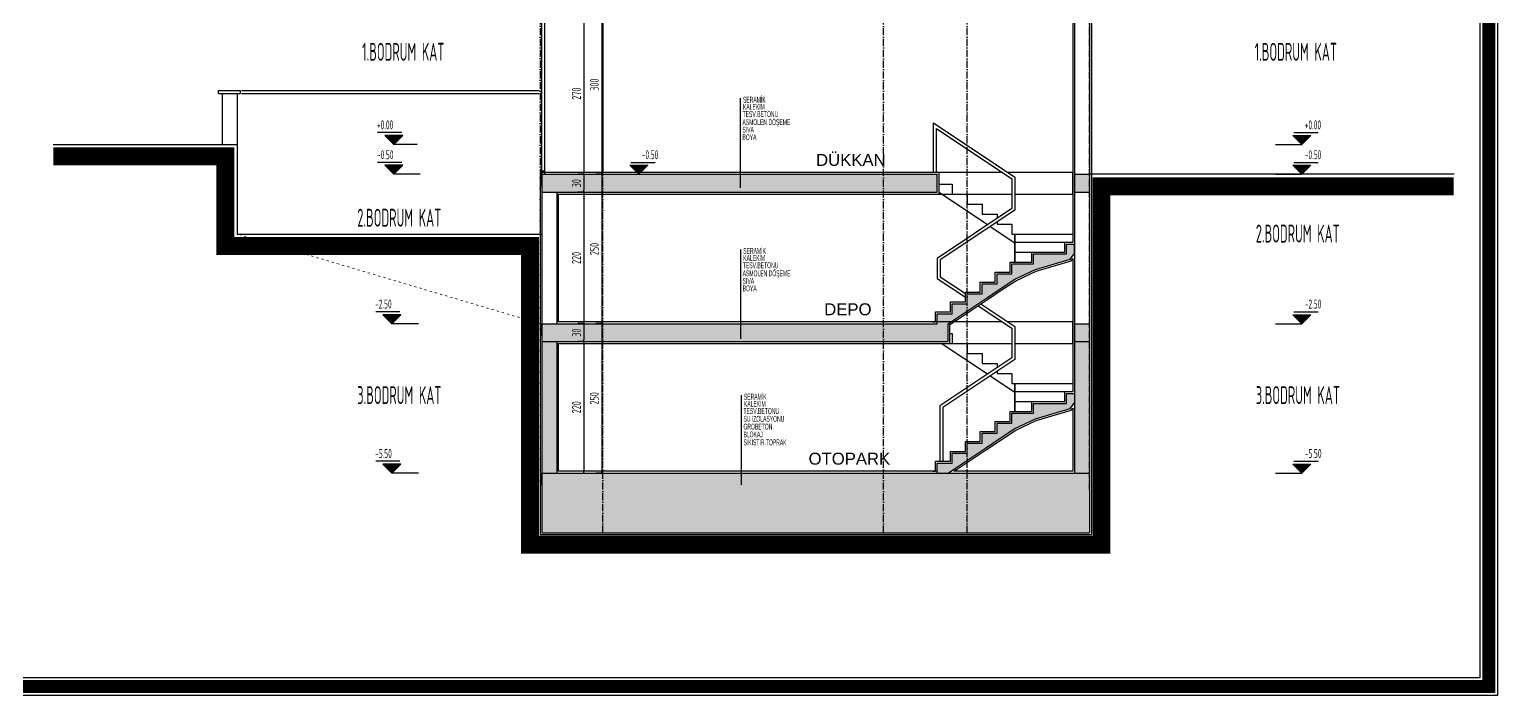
# Model space of a CAD drawing. Extents: x 41749 to 92598, y -24291 to 29432.
# Drawn here: x 74594 to 77052, y -24291 to -23176 of the extents above; entities that cross this region are included whole.
import ezdxf

# ---------------------------------------------------------------- set-up
doc = ezdxf.new("R2010")
doc.units = 0
doc.header["$MEASUREMENT"] = 0
doc.header["$PDMODE"] = 3
doc.linetypes.add('ACAD_ISO03W100', pattern=[30, 12, -18])
doc.linetypes.add('ACAD_ISO10W100', pattern=[18, 12, -3, 0, -3])
doc.layers.get('0').update_dxf_attribs({"linetype": 'CONTINUOUS'})
doc.layers.get('Defpoints').update_dxf_attribs({"linetype": 'CONTINUOUS'})
for name, color, linetype in [('ADAKENARI', 7, 'CONTINUOUS'), ('AKS', 10, 'CONTINUOUS'), ('DUVAR', 6, 'CONTINUOUS'), ('İÇ ÖLÇÜ', 95, 'CONTINUOUS'), ('KOLON', 5, 'CONTINUOUS'), ('MAHAL', 21, 'CONTINUOUS'), ('MERBAS', 231, 'CONTINUOUS'), ('SIVA', 7, 'CONTINUOUS'), ('SıVA', 7, 'CONTINUOUS'), ('tar', 12, 'CONTINUOUS')]:
    doc.layers.add(name, color=color, linetype=linetype)
doc.layers.add('KAPI-ACILIM1', color=13, linetype='ACAD_ISO03W100', lineweight=20)
doc.layers.add('Yazı 1_20', color=7, linetype='CONTINUOUS', lineweight=25)
doc.styles.add('ARIALNARROW', font='ARIALN.TTF')
doc.styles.add('mahal', font='arial.ttf', dxfattribs={"height": 70})
doc.styles.add('OLCU', font='isocpeur.ttf', dxfattribs={"width": 0.59})
doc.dimstyles.new('OLCU3', dxfattribs={"dimscale": 0.5, "dimtxt": 30, "dimasz": 7, "dimexe": 20, "dimexo": 0, "dimgap": 10, "dimtad": 1, "dimdec": 4, "dimrnd": 0.5, "dimdsep": 46, "dimtxsty": 'OLCU', "dimblk1": 'DOT', "dimblk2": 'DOT', "dimsah": 1, "dimcen": 0.09, "dimclrt": 4, "dimadec": 0, "dimazin": 0, "dimtfac": 1, "dimtdec": 4, "dimtix": 1, "dimtmove": 2, "dimatfit": 3, "dimfxl": 0, "dimtolj": 1, "dimtzin": 0, "dimarcsym": 0})

# ---------------------------------------------------------------- blocks, each defined once
blk = doc.blocks.new('DOT')
at = {"color": 0, "linetype": 'ByBlock'}
blk.add_line((-0.5, 0), (-1, 0), dxfattribs=at)
at = {"color": 0, "linetype": 'ByBlock', "const_width": 0.5}
blk.add_lwpolyline([(-0.25, 0, 1), (0.25, 0, 1)], format="xyb", close=True, dxfattribs=at)
blk = doc.blocks.new('*D161')
at = {"layer": 'Defpoints', "color": 0, "transparency": 16777216}
for p in [(75520.5, -23148.2), (75522.3, -23418.2), (75530.5, -23418.2)]:
    blk.add_point(p, dxfattribs=at)
at = {"layer": 'İÇ ÖLÇÜ', "color": 0, "lineweight": -2, "transparency": 16777216}
for p, q in [((75522.2, -23148.2), (75532.3, -23148.2)), ((75522.3, -23151.7), (75522.3, -23414.7)), ((75522.5, -23418.2), (75512.3, -23418.2))]:
    blk.add_line(p, q, dxfattribs=at)
at = {"layer": 'İÇ ÖLÇÜ', "color": 0, "lineweight": -2, "transparency": 16777216, "xscale": 3.5, "yscale": 3.5, "zscale": 3.5}
for p, rotation in [((75522.3, -23148.2), 90), ((75522.3, -23418.2), 270)]:
    blk.add_blockref('DOT', p, dxfattribs=dict(at, rotation=rotation))
at = {"layer": 'İÇ ÖLÇÜ', "color": 4, "transparency": 16777216, "insert": (75509.8, -23283.2), "char_height": 15, "attachment_point": 5, "rotation": 90, "style": 'OLCU'}
blk.add_mtext('\\A1;270', dxfattribs=at)
blk = doc.blocks.new('*D162')
at = {"layer": 'Defpoints', "color": 0, "transparency": 16777216}
for p in [(75530.5, -23418.2), (75522.3, -23448.2), (75530.5, -23448.2)]:
    blk.add_point(p, dxfattribs=at)
at = {"layer": 'İÇ ÖLÇÜ', "color": 0, "lineweight": -2, "transparency": 16777216}
for p, q in [((75522.5, -23418.2), (75512.3, -23418.2)), ((75522.3, -23421.7), (75522.3, -23444.7)), ((75522.5, -23448.2), (75512.3, -23448.2))]:
    blk.add_line(p, q, dxfattribs=at)
at = {"layer": 'İÇ ÖLÇÜ', "color": 0, "lineweight": -2, "transparency": 16777216, "xscale": 3.5, "yscale": 3.5, "zscale": 3.5}
for p, rotation in [((75522.3, -23418.2), 90), ((75522.3, -23448.2), 270)]:
    blk.add_blockref('DOT', p, dxfattribs=dict(at, rotation=rotation))
at = {"layer": 'İÇ ÖLÇÜ', "color": 4, "transparency": 16777216, "insert": (75509.8, -23433.2), "char_height": 15, "attachment_point": 5, "rotation": 90, "style": 'OLCU'}
blk.add_mtext('\\A1;30', dxfattribs=at)
blk = doc.blocks.new('*D163')
at = {"layer": 'Defpoints', "color": 0, "transparency": 16777216}
for p in [(75530.5, -23448.2), (75522.3, -23668.2), (75530.5, -23668.2)]:
    blk.add_point(p, dxfattribs=at)
at = {"layer": 'İÇ ÖLÇÜ', "color": 0, "lineweight": -2, "transparency": 16777216}
for p, q in [((75522.5, -23448.2), (75512.3, -23448.2)), ((75522.3, -23451.7), (75522.3, -23664.7)), ((75522.5, -23668.2), (75512.3, -23668.2))]:
    blk.add_line(p, q, dxfattribs=at)
at = {"layer": 'İÇ ÖLÇÜ', "color": 0, "lineweight": -2, "transparency": 16777216, "xscale": 3.5, "yscale": 3.5, "zscale": 3.5}
for p, rotation in [((75522.3, -23448.2), 90), ((75522.3, -23668.2), 270)]:
    blk.add_blockref('DOT', p, dxfattribs=dict(at, rotation=rotation))
at = {"layer": 'İÇ ÖLÇÜ', "color": 4, "transparency": 16777216, "insert": (75509.8, -23558.2), "char_height": 15, "attachment_point": 5, "rotation": 90, "style": 'OLCU'}
blk.add_mtext('\\A1;220', dxfattribs=at)
blk = doc.blocks.new('*D164')
at = {"layer": 'Defpoints', "color": 0, "transparency": 16777216}
for p in [(75530.5, -23668.2), (75522.3, -23698.2), (75530.5, -23698.2)]:
    blk.add_point(p, dxfattribs=at)
at = {"layer": 'İÇ ÖLÇÜ', "color": 0, "lineweight": -2, "transparency": 16777216}
for p, q in [((75522.5, -23668.2), (75512.3, -23668.2)), ((75522.3, -23671.7), (75522.3, -23694.7)), ((75522.5, -23698.2), (75512.3, -23698.2))]:
    blk.add_line(p, q, dxfattribs=at)
at = {"layer": 'İÇ ÖLÇÜ', "color": 0, "lineweight": -2, "transparency": 16777216, "xscale": 3.5, "yscale": 3.5, "zscale": 3.5}
for p, rotation in [((75522.3, -23668.2), 90), ((75522.3, -23698.2), 270)]:
    blk.add_blockref('DOT', p, dxfattribs=dict(at, rotation=rotation))
at = {"layer": 'İÇ ÖLÇÜ', "color": 4, "transparency": 16777216, "insert": (75509.8, -23683.2), "char_height": 15, "attachment_point": 5, "rotation": 90, "style": 'OLCU'}
blk.add_mtext('\\A1;30', dxfattribs=at)
blk = doc.blocks.new('*D165')
at = {"layer": 'Defpoints', "color": 0, "transparency": 16777216}
for p in [(75530.5, -23698.2), (75521.6, -23918.2), (75522.3, -23918.2)]:
    blk.add_point(p, dxfattribs=at)
at = {"layer": 'İÇ ÖLÇÜ', "color": 0, "lineweight": -2, "transparency": 16777216}
for p, q in [((75522.5, -23698.2), (75512.3, -23698.2)), ((75522.3, -23701.7), (75522.3, -23914.7)), ((75522.2, -23918.2), (75532.3, -23918.2))]:
    blk.add_line(p, q, dxfattribs=at)
at = {"layer": 'İÇ ÖLÇÜ', "color": 0, "lineweight": -2, "transparency": 16777216, "xscale": 3.5, "yscale": 3.5, "zscale": 3.5}
for p, rotation in [((75522.3, -23698.2), 90), ((75522.3, -23918.2), 270)]:
    blk.add_blockref('DOT', p, dxfattribs=dict(at, rotation=rotation))
at = {"layer": 'İÇ ÖLÇÜ', "color": 4, "transparency": 16777216, "insert": (75509.8, -23808.2), "char_height": 15, "attachment_point": 5, "rotation": 90, "style": 'OLCU'}
blk.add_mtext('\\A1;220', dxfattribs=at)
blk = doc.blocks.new('*D166')
at = {"layer": 'Defpoints', "color": 0, "transparency": 16777216}
for p in [(75488.9, -23118.2), (75552.3, -23418.2), (75564.9, -23418.2)]:
    blk.add_point(p, dxfattribs=at)
at = {"layer": 'İÇ ÖLÇÜ', "color": 0, "lineweight": -2, "transparency": 16777216}
for p, q in [((75552.2, -23118.2), (75562.3, -23118.2)), ((75552.3, -23121.7), (75552.3, -23414.7)), ((75552.5, -23418.2), (75542.3, -23418.2))]:
    blk.add_line(p, q, dxfattribs=at)
at = {"layer": 'İÇ ÖLÇÜ', "color": 0, "lineweight": -2, "transparency": 16777216, "xscale": 3.5, "yscale": 3.5, "zscale": 3.5}
for p, rotation in [((75552.3, -23118.2), 90), ((75552.3, -23418.2), 270)]:
    blk.add_blockref('DOT', p, dxfattribs=dict(at, rotation=rotation))
at = {"layer": 'İÇ ÖLÇÜ', "color": 4, "transparency": 16777216, "insert": (75539.8, -23268.2), "char_height": 15, "attachment_point": 5, "rotation": 90, "style": 'OLCU'}
blk.add_mtext('\\A1;300', dxfattribs=at)
blk = doc.blocks.new('*D167')
at = {"layer": 'Defpoints', "color": 0, "transparency": 16777216}
for p in [(75564.9, -23418.2), (75552.3, -23668.2), (75574.3, -23668.2)]:
    blk.add_point(p, dxfattribs=at)
at = {"layer": 'İÇ ÖLÇÜ', "color": 0, "lineweight": -2, "transparency": 16777216}
for p, q in [((75552.5, -23418.2), (75542.3, -23418.2)), ((75552.3, -23421.7), (75552.3, -23664.7)), ((75552.5, -23668.2), (75542.3, -23668.2))]:
    blk.add_line(p, q, dxfattribs=at)
at = {"layer": 'İÇ ÖLÇÜ', "color": 0, "lineweight": -2, "transparency": 16777216, "xscale": 3.5, "yscale": 3.5, "zscale": 3.5}
for p, rotation in [((75552.3, -23418.2), 90), ((75552.3, -23668.2), 270)]:
    blk.add_blockref('DOT', p, dxfattribs=dict(at, rotation=rotation))
at = {"layer": 'İÇ ÖLÇÜ', "color": 4, "transparency": 16777216, "insert": (75539.8, -23543.2), "char_height": 15, "attachment_point": 5, "rotation": 90, "style": 'OLCU'}
blk.add_mtext('\\A1;250', dxfattribs=at)
blk = doc.blocks.new('*D168')
at = {"layer": 'Defpoints', "color": 0, "transparency": 16777216}
for p in [(75574.3, -23668.2), (75552.3, -23918.2), (75585.9, -23918.2)]:
    blk.add_point(p, dxfattribs=at)
at = {"layer": 'İÇ ÖLÇÜ', "color": 0, "lineweight": -2, "transparency": 16777216}
for p, q in [((75552.5, -23668.2), (75542.3, -23668.2)), ((75552.3, -23671.7), (75552.3, -23914.7)), ((75552.5, -23918.2), (75542.3, -23918.2))]:
    blk.add_line(p, q, dxfattribs=at)
at = {"layer": 'İÇ ÖLÇÜ', "color": 0, "lineweight": -2, "transparency": 16777216, "xscale": 3.5, "yscale": 3.5, "zscale": 3.5}
for p, rotation in [((75552.3, -23668.2), 90), ((75552.3, -23918.2), 270)]:
    blk.add_blockref('DOT', p, dxfattribs=dict(at, rotation=rotation))
at = {"layer": 'İÇ ÖLÇÜ', "color": 4, "transparency": 16777216, "insert": (75539.8, -23793.2), "char_height": 15, "attachment_point": 5, "rotation": 90, "style": 'OLCU'}
blk.add_mtext('\\A1;250', dxfattribs=at)

msp = doc.modelspace()

# ---------------------------------------------------------------- hatches: boundary and pattern name
at = {"layer": 'SIVA', "linetype": 'ByBlock', "ltscale": 1.5}
for points in [[(75219.04672, -23353.23116), (75204.04672, -23368.23116), (75189.04672, -23353.23116)], [(76709.22057, -23353.23259), (76724.22057, -23368.23259), (76739.22057, -23353.23259)], [(75219.04672, -23403.23116), (75204.04672, -23418.23116), (75189.04672, -23403.23116)], [(75599.22331, -23403.23116), (75614.22331, -23418.23116), (75629.22331, -23403.23116)], [(76709.22057, -23403.23259), (76724.22057, -23418.23259), (76739.22057, -23403.23259)], [(75215.94789, -23653.22794), (75200.94789, -23668.22794), (75185.94789, -23653.22794)], [(76709.22057, -23653.22794), (76724.22057, -23668.22794), (76739.22057, -23653.22794)], [(75215.94789, -23903.22794), (75200.94789, -23918.22794), (75185.94789, -23903.22794)], [(76709.22057, -23903.22794), (76724.22057, -23918.22794), (76739.22057, -23903.22794)]]:
    msp.add_hatch(color=256, dxfattribs=at).paths.add_polyline_path(points)
at = {"layer": 'tar'}
h = msp.add_hatch(dxfattribs=at)
h.set_pattern_fill('ANSI33', color=256, scale=40, style=0)
h.paths.add_polyline_path([(76343.92021, -23784.8946), (76340.92021, -23784.8946), (76340.92021, -23804.57435), (76343.92021, -23800.84604)])
h.paths.add_polyline_path([(76368.92021, -23668.22794), (76343.92021, -23668.22794), (76343.92021, -23698.22794), (76368.92021, -23698.22794)])
h.paths.add_polyline_path([(76219.46721, -23859.88177), (76243.81583, -23843.64936), (76278.6437, -23827.60284), (76336.35739, -23810.2449), (76340.92021, -23804.57435), (76340.92021, -23784.8946), (76330.50933, -23784.8946), (76330.50933, -23801.56127), (76275.09407, -23801.56127), (76275.09407, -23818.22794), (76238.92021, -23818.22794), (76238.92021, -23834.8946), (76213.92021, -23834.8946), (76213.92021, -23851.56127), (76188.92021, -23851.56127), (76188.92021, -23868.22794), (76163.92021, -23868.22794), (76163.92021, -23884.8946), (76138.92021, -23884.8946), (76138.92021, -23901.56127), (76113.92021, -23901.56127), (76113.92021, -23918.22794), (76131.94797, -23918.22794), (76144.46721, -23909.88177), (76169.46721, -23893.21511), (76194.46721, -23876.54844)])
h.paths.add_polyline_path([(76368.92021, -23418.22794), (76343.92021, -23418.22794), (76343.92021, -23448.22794), (76368.92021, -23448.22794)])
h.paths.add_polyline_path([(76368.92021, -22038.22794), (75441.92016, -22038.22794), (75431.92016, -22038.22794), (75431.92016, -22058.22794), (75451.9201, -22058.22785), (75451.9201, -22068.22794), (76368.92021, -22068.22794)])
h.paths.add_polyline_path([(76368.92021, -22308.22794), (75441.92016, -22308.22794), (75431.92016, -22308.22794), (75431.92016, -22328.22794), (75451.9201, -22328.22785), (75451.9201, -22338.22794), (76368.92021, -22338.22794)])
h.paths.add_polyline_path([(76368.92021, -22578.22794), (75441.92016, -22578.22794), (75431.92016, -22578.22794), (75431.92016, -22598.22794), (75451.9201, -22598.22785), (75451.9201, -22608.22794), (76368.92021, -22608.22794)])
h.paths.add_polyline_path([(76368.92021, -22848.22794), (75441.92016, -22848.22794), (75431.92016, -22848.22794), (75431.92016, -22868.22794), (75451.9201, -22868.22785), (75451.9201, -22878.22794), (76368.92021, -22878.22794)])
h.paths.add_polyline_path([(76368.92021, -23118.22794), (75441.92016, -23118.22794), (75431.92016, -23118.22794), (75431.92037, -23148.22801), (75451.92023, -23148.22792), (75451.92023, -23148.22794), (76368.92021, -23148.22794)])
h.paths.add_polyline_path([(76113.92021, -23418.22794), (75451.92022, -23418.22794), (75451.92022, -23448.22794), (76113.92021, -23448.22794)])
h.paths.add_polyline_path([(76368.92021, -23918.22794), (75451.92022, -23918.22794), (75451.92022, -24018.22794), (76368.92021, -24018.22794)])
h.paths.add_polyline_path([(75476.92029, -23698.22794), (75451.92022, -23698.22794), (75451.92022, -23918.22794), (75476.92017, -23918.22794)])
h.paths.add_polyline_path([(76368.92021, -23698.22794), (76343.92021, -23698.22794), (76343.92021, -23918.22794), (76368.92021, -23918.22794)])
h.paths.add_polyline_path([(76131.94797, -23698.22794), (76131.94797, -23668.22794), (76243.81583, -23593.64936), (76278.6437, -23577.60284), (76336.35739, -23560.2449), (76343.92021, -23550.84604), (76343.92021, -23534.8946), (76330.50933, -23534.8946), (76330.50933, -23551.56127), (76275.09407, -23551.56127), (76275.09407, -23568.22794), (76238.92021, -23568.22794), (76238.92021, -23584.8946), (76213.92021, -23584.8946), (76213.92021, -23601.56127), (76188.92021, -23601.56127), (76188.92021, -23618.22794), (76163.92021, -23618.22794), (76163.92021, -23634.8946), (76138.92021, -23634.8946), (76138.92021, -23651.56127), (76113.92021, -23651.56127), (76113.92021, -23668.22794), (75451.92022, -23668.22794), (75451.92022, -23698.22794)])

# ---------------------------------------------------------------- linework, layer by layer
at = {"layer": 'ADAKENARI'}
for p, q in [((76371.92023, -23080.05858), (76371.92021, -23415.22794)), ((76371.92023, -23330.05858), (76371.92021, -23665.22794)), ((76371.92023, -23580.05858), (76371.9202, -24021.22794))]:
    msp.add_line(p, q, dxfattribs=at)
at = {"layer": 'AKS', "linetype": 'ACAD_ISO10W100'}
for p, q in [((75448.92021, -21526.41996), (75448.92014, -23946.41996)), ((75553.92021, -24018.22794), (75553.92021, -21526.41996)), ((76023.92021, -24018.22794), (76023.92021, -21526.41996)), ((76163.92021, -24018.22794), (76163.92021, -21526.41996)), ((76368.92021, -23946.41996), (76368.92021, -21526.41996))]:
    msp.add_line(p, q, dxfattribs=at)
at = {"layer": 'DUVAR'}
for p, q in [((76343.92021, -23148.22794), (76343.92021, -23418.22794)), ((76368.92032, -23148.22794), (76368.92016, -23418.22794)), ((76368.92021, -23148.22794), (76368.92021, -23418.22794)), ((75451.92022, -23448.22794), (75451.92022, -23668.22794)), ((75476.92029, -23448.22794), (75476.92017, -23668.22794)), ((75476.92022, -23448.22794), (75476.92022, -23668.22794)), ((76343.92021, -23448.22794), (76343.92021, -23668.22794)), ((76368.92029, -23448.22794), (76368.92016, -23668.22794)), ((76368.92021, -23448.22794), (76368.92021, -23668.22794)), ((75451.92022, -23698.22794), (75451.92022, -23918.22794)), ((75476.92022, -23698.22794), (75476.92022, -23918.22794))]:
    msp.add_line(p, q, dxfattribs=at)
at = {"layer": 'DUVAR', "const_width": 30}
for points in [[(75431.92022, -23538.22863), (74921.92022, -23538.22862), (74921.92023, -23388.22862), (74633.96533, -23388.22862)], [(74921.92022, -23538.22863), (75431.92022, -23538.22863), (75431.92022, -24038.22794), (76388.92021, -24038.22794), (76388.92021, -23438.22863), (76978.73113, -23438.22863)]]:
    msp.add_lwpolyline(points, dxfattribs=at)
at = {"layer": 'İÇ ÖLÇÜ'}
for p, q in [((75451.92022, -23418.22794), (75451.92023, -23148.22792)), ((75456.92022, -23418.22794), (75456.92023, -23148.22792)), ((75553.92021, -23151.22794), (75553.92021, -23415.22794))]:
    msp.add_line(p, q, dxfattribs=at)
msp.add_lwpolyline([(75456.92022, -23418.22794), (75456.92022, -23413.22794), (75451.92022, -23413.22794), (75451.92022, -23418.22794), (75456.92022, -23418.22794)], close=True, dxfattribs=at)
at = {"layer": 'KAPI-ACILIM1', "linetype": 'ACAD_ISO03W100', "ltscale": 0.3}
msp.add_line((75448.92022, -23668.22794), (74941.92022, -23518.22862), dxfattribs=at)
at = {"layer": 'KOLON'}
for p, q in [((75451.92022, -23418.22794), (75451.92022, -23448.22794)), ((76343.92021, -23418.22794), (76343.92021, -23448.22794)), ((76368.92021, -23418.22794), (76368.92021, -23448.22794)), ((76343.92021, -23550.84604), (76343.92021, -23534.8946)), ((76343.92021, -23668.22794), (76343.92021, -23698.22794)), ((76343.92021, -23668.22794), (76343.92021, -23698.22794)), ((76368.92021, -23668.22794), (76368.92021, -23698.22794)), ((75476.92029, -23698.22794), (75476.92017, -23918.22794)), ((76343.92021, -23698.22794), (76343.92021, -23918.22794)), ((76343.92021, -23698.22794), (76343.92021, -23918.22794)), ((76368.92029, -23698.22794), (76368.92016, -23918.22794)), ((76368.92021, -23698.22794), (76368.92021, -23918.22794)), ((76368.92021, -23698.22794), (76368.92021, -23918.22794))]:
    msp.add_line(p, q, dxfattribs=at)
for points in [[(74633.96533, -23368.22862), (74941.92023, -23368.22862), (74941.92022, -23518.22862), (75451.92022, -23518.22862), (75451.92022, -24018.22794)], [(75451.92022, -23418.22794), (75451.92022, -23438.22794), (75451.92013, -23438.22785)], [(75451.92022, -23418.22794), (75451.92022, -23438.22794), (75451.92013, -23438.22785)], [(75451.92013, -23438.22785), (75451.92022, -23438.22794), (75451.92022, -23418.22794), (76113.92021, -23418.22794)], [(75451.92022, -23418.22794), (76113.92021, -23418.22794)], [(75451.92022, -23418.22794), (75451.92022, -23438.22794), (75451.92022, -23438.22789)], [(75451.92022, -23418.22794), (76113.92021, -23418.22794)], [(75451.92022, -23418.22794), (76113.92021, -23418.22794)], [(75451.92022, -23418.22794), (75451.92022, -23438.22794), (75451.92022, -23438.22789)], [(75451.92022, -23418.22794), (76113.92021, -23418.22794)], [(75451.92022, -23418.22794), (75451.92022, -23438.22794), (75451.92022, -23438.22789)], [(75451.92022, -23438.22789), (75451.92022, -23448.22794), (76113.92021, -23448.22794), (76113.92021, -23418.22794)], [(75451.92022, -23418.22794), (76113.92021, -23418.22794)], [(76343.92021, -23418.22794), (76368.92021, -23418.22794)], [(76343.92021, -23418.22794), (76368.92021, -23418.22794)], [(76343.92021, -23418.22794), (76368.92021, -23418.22794)], [(76343.92021, -23418.22794), (76368.92021, -23418.22794)], [(76343.92021, -23418.22794), (76368.92021, -23418.22794)], [(76343.92021, -23418.22794), (76368.92021, -23418.22794)], [(76979.22946, -23418.22862), (76368.92016, -23418.22863), (76368.92016, -23418.22862), (76368.92016, -23418.22862)], [(75451.92022, -23438.22789), (75451.92022, -23448.22794), (76113.92021, -23448.22794)], [(76343.92021, -23448.22794), (76368.92021, -23448.22794)], [(76343.92021, -23448.22794), (76368.92021, -23448.22794)], [(76106.2751, -23668.22794), (76113.92021, -23668.22794), (76113.92021, -23651.56127), (76138.92021, -23651.56127), (76138.92021, -23634.8946), (76163.92021, -23634.8946), (76163.92021, -23618.22794), (76188.92021, -23618.22794), (76188.92021, -23601.56127), (76213.92021, -23601.56127), (76213.92021, -23584.8946), (76238.92021, -23584.8946), (76238.92021, -23568.22794), (76275.09407, -23568.22794), (76275.09407, -23551.56127), (76330.50933, -23551.56127), (76330.50933, -23534.8946), (76343.92021, -23534.8946)], [(75451.92022, -23688.22789), (75451.92022, -23698.22794), (76131.94797, -23698.22794), (76131.94797, -23668.22794), (76144.46721, -23659.88177), (76169.46721, -23643.21511), (76194.46721, -23626.54844), (76219.46721, -23609.88177), (76243.81583, -23593.64936), (76278.6437, -23577.60284), (76336.35739, -23560.2449), (76343.92021, -23550.84604)], [(75451.92022, -23668.22794), (75451.92022, -23688.22794), (75451.92013, -23688.22785)], [(75451.92022, -23668.22794), (75451.92022, -23688.22794), (75451.92013, -23688.22785)], [(75451.92013, -23688.22785), (75451.92022, -23688.22794), (75451.92022, -23668.22794), (76113.92021, -23668.22794)], [(75451.92022, -23668.22794), (76113.92021, -23668.22794)], [(75451.92022, -23668.22794), (75451.92022, -23688.22794), (75451.92022, -23688.22789)], [(75451.92022, -23668.22794), (76113.92021, -23668.22794)], [(75451.92022, -23668.22794), (76113.92021, -23668.22794)], [(75451.92022, -23668.22794), (76113.92021, -23668.22794)], [(75451.92022, -23668.22794), (75451.92022, -23688.22794), (75451.92022, -23688.22789)], [(75451.92022, -23668.22794), (76113.92021, -23668.22794)], [(75451.92022, -23668.22794), (75451.92022, -23688.22794), (75451.92022, -23688.22789)], [(76343.92021, -23668.22794), (76368.92021, -23668.22794)], [(76343.92021, -23668.22794), (76368.92021, -23668.22794)], [(76343.92021, -23668.22794), (76368.92021, -23668.22794)], [(76343.92021, -23668.22794), (76368.92021, -23668.22794)], [(76343.92021, -23668.22794), (76368.92021, -23668.22794)], [(76343.92021, -23668.22794), (76368.92021, -23668.22794)], [(75451.92022, -23688.22789), (75451.92022, -23698.22794), (76131.94797, -23698.22794)], [(76343.92021, -23698.22794), (76368.92021, -23698.22794)], [(76343.92021, -23698.22794), (76368.92021, -23698.22794)], [(76106.2751, -23918.22794), (76113.92021, -23918.22794), (76113.92021, -23901.56127), (76138.92021, -23901.56127), (76138.92021, -23884.8946), (76163.92021, -23884.8946), (76163.92021, -23868.22794), (76188.92021, -23868.22794), (76188.92021, -23851.56127), (76213.92021, -23851.56127), (76213.92021, -23834.8946), (76238.92021, -23834.8946), (76238.92021, -23818.22794), (76275.09407, -23818.22794), (76275.09407, -23801.56127), (76330.50933, -23801.56127), (76330.50933, -23784.8946), (76343.92021, -23784.8946)], [(76131.94797, -23918.22794), (76131.94797, -23918.22794), (76144.46721, -23909.88177), (76169.46721, -23893.21511), (76194.46721, -23876.54844), (76219.46721, -23859.88177), (76243.81583, -23843.64936), (76278.6437, -23827.60284), (76336.35739, -23810.2449), (76343.92021, -23800.84604)], [(75451.92013, -23938.22785), (75451.92022, -23938.22794), (75451.92022, -23918.22794), (76368.92021, -23918.22794), (76368.92021, -24018.22794)], [(75451.92022, -23918.22794), (76343.92021, -23918.22794)], [(75451.92022, -23918.22794), (76343.92021, -23918.22794)], [(75451.92022, -23918.22794), (76343.92021, -23918.22794)], [(75451.92022, -23918.22794), (76343.92021, -23918.22794)], [(75451.92022, -23918.22794), (76343.92021, -23918.22794)], [(75451.92022, -23938.22789), (75451.92022, -24018.22794), (76368.92021, -24018.22794)], [(75451.92022, -23938.22789), (75451.92022, -24018.22794), (76368.92021, -24018.22794)]]:
    msp.add_lwpolyline(points, dxfattribs=at)
at = {"layer": 'MAHAL'}
for p, q in [((76197.89939, -23502.89923), (76116.92021, -23448.91311)), ((76243.92021, -23533.57977), (76202.40633, -23505.90385)), ((76238.92021, -23518.22794), (76340.92021, -23518.22794)), ((76243.92021, -23565.22794), (76243.92021, -23518.22794)), ((76244.1959, -23531.8946), (76340.92021, -23531.8946)), ((76244.1959, -23548.56127), (76327.50933, -23548.56127)), ((76197.89939, -23752.89923), (76120.39245, -23701.22794)), ((76243.92021, -23783.57977), (76202.40633, -23755.90385)), ((76238.92021, -23768.22794), (76340.92021, -23768.22794)), ((76243.92021, -23815.22794), (76243.92021, -23768.22794)), ((76244.1959, -23781.8946), (76340.92021, -23781.8946)), ((76244.1959, -23798.56127), (76327.50933, -23798.56127))]:
    msp.add_line(p, q, dxfattribs=at)
for points in [[(76107.4124, -23415.22794), (76107.4124, -23332.22273), (76243.92021, -23423.22794), (76243.92021, -23478.22794), (76118.92021, -23561.56127), (76118.92021, -23589.8946), (76160.92021, -23617.8946)], [(76112.4124, -23415.22794), (76112.4124, -23341.56532), (76238.92021, -23425.90386), (76238.92021, -23475.55202), (76113.92021, -23558.88535), (76113.92021, -23592.57052), (76160.92021, -23623.90385)], [(76116.92021, -23434.8946), (76116.92021, -23434.8946), (76116.92021, -23434.8946), (76138.92021, -23434.8946), (76138.92021, -23451.56127), (76163.92021, -23451.56127), (76163.92021, -23468.22794), (76188.92021, -23468.22794), (76188.92021, -23484.8946), (76213.92021, -23484.8946), (76213.92021, -23492.21868)], [(76213.92021, -23498.22794), (76213.92021, -23501.56127), (76238.92021, -23501.56127), (76238.92021, -23518.22794), (76243.92021, -23518.22794), (76243.92021, -23565.22794)], [(76182.38131, -23638.21126), (76238.92021, -23675.90386), (76238.92021, -23725.55202), (76118.42021, -23805.88535), (76118.42021, -23898.56127)], [(76186.88825, -23635.20663), (76243.92021, -23673.22794), (76243.92021, -23728.22794), (76123.42021, -23808.56127), (76123.42021, -23898.56127)], [(76134.94797, -23684.8946), (76138.92021, -23684.8946), (76138.92021, -23701.56127), (76163.92021, -23701.56127), (76163.92021, -23718.22794), (76188.92021, -23718.22794), (76188.92021, -23734.8946), (76213.92021, -23734.8946), (76213.92021, -23742.21868)], [(76213.92021, -23748.22794), (76213.92021, -23751.56127), (76238.92021, -23751.56127), (76238.92021, -23768.22794), (76243.92021, -23768.22794), (76243.92021, -23815.22794)]]:
    msp.add_lwpolyline(points, dxfattribs=at)
at = {"layer": 'MERBAS'}
for points in [[(70882.32763, -24290.68394), (70882.32763, -21390.68394), (77052.0777, -21390.68394), (77052.0777, -24290.68394)], [(70887.32763, -24285.68394), (70887.32763, -21395.68394), (77047.0777, -21395.68394), (77047.0777, -24285.68394)], [(70907.32763, -24265.68394), (70907.32763, -21415.68394), (77027.0777, -21415.68394), (77027.0777, -24265.68394)], [(70912.32763, -24260.68394), (70912.32763, -21420.68394), (77022.0777, -21420.68394), (77022.0777, -24260.68394)]]:
    msp.add_lwpolyline(points, close=True, dxfattribs=at)
at = {"layer": 'MERBAS', "const_width": 20}
msp.add_lwpolyline([(70897.32763, -24275.68394), (70897.32763, -21405.68394), (77037.0777, -21405.68394), (77037.0777, -24275.68394)], close=True, dxfattribs=at)
at = {"layer": 'SIVA'}
for p, q in [((75217.25224, -23348.22824), (75176.86964, -23348.22824)), ((76711.01505, -23348.22967), (76751.39765, -23348.22967)), ((75219.04672, -23353.23116), (75189.04672, -23353.23116)), ((75204.04672, -23368.23116), (75189.04672, -23353.23116)), ((75204.04672, -23368.23116), (75219.04672, -23353.23116)), ((75243.03685, -23368.22863), (75204.04925, -23368.22863)), ((76679.9374, -23368.23259), (76724.22057, -23368.23259)), ((76679.9374, -23368.23259), (76724.22057, -23368.23259)), ((76724.22057, -23368.23259), (76709.22057, -23353.23259)), ((76709.22057, -23353.23259), (76739.22057, -23353.23259)), ((76724.22057, -23368.23259), (76739.22057, -23353.23259)), ((75217.25224, -23398.22824), (75176.86964, -23398.22824)), ((75601.01779, -23398.22824), (75641.40039, -23398.22824)), ((76711.01505, -23398.22967), (76751.39765, -23398.22967)), ((75219.04672, -23403.23116), (75189.04672, -23403.23116)), ((75204.04672, -23418.23116), (75189.04672, -23403.23116)), ((75204.04672, -23418.23116), (75219.04672, -23403.23116)), ((75248.32989, -23418.23116), (75204.04672, -23418.23116)), ((75875.92021, -23415.22794), (75476.92015, -23415.22794)), ((75614.22331, -23418.23116), (75599.22331, -23403.23116)), ((75599.22331, -23403.23116), (75629.22331, -23403.23116)), ((75614.22331, -23418.23116), (75629.22331, -23403.23116)), ((76679.9374, -23418.23259), (76724.22057, -23418.23259)), ((76724.22057, -23418.23259), (76709.22057, -23403.23259)), ((76709.22057, -23403.23259), (76739.22057, -23403.23259)), ((76724.22057, -23418.23259), (76739.22057, -23403.23259)), ((75476.9202, -23451.22794), (76066.88958, -23451.22794)), ((75703.92022, -23451.22794), (76238.92021, -23451.22794)), ((75791.23303, -23451.22794), (76113.92021, -23451.22794)), ((75214.15341, -23648.22501), (75173.77081, -23648.22501)), ((75215.94789, -23653.22794), (75185.94789, -23653.22794)), ((75200.94789, -23668.22794), (75185.94789, -23653.22794)), ((75200.94789, -23668.22794), (75215.94789, -23653.22794)), ((75245.23106, -23668.22794), (75200.94789, -23668.22794)), ((75245.23106, -23668.22794), (75200.94789, -23668.22794)), ((75875.92021, -23665.22794), (75479.92021, -23665.22794)), ((75875.92021, -23665.22794), (75479.92021, -23665.22794)), ((76110.92021, -23665.22794), (75806.23298, -23665.22794)), ((76679.9374, -23668.22794), (76724.22057, -23668.22794)), ((76679.9374, -23668.22794), (76724.22057, -23668.22794)), ((76724.22057, -23668.22794), (76709.22057, -23653.22794)), ((76709.22057, -23653.22794), (76739.22057, -23653.22794)), ((76711.01505, -23648.22501), (76751.39765, -23648.22501)), ((76724.22057, -23668.22794), (76739.22057, -23653.22794)), ((75476.9202, -23701.22794), (75476.92029, -23701.22794)), ((75479.92021, -23915.22794), (75479.92022, -23701.22794)), ((75479.92022, -23701.22794), (76066.88958, -23701.22794)), ((75479.92022, -23701.22794), (76116.92021, -23701.22794)), ((75703.92022, -23701.22794), (76238.92021, -23701.22794)), ((75791.23303, -23701.22794), (76131.94797, -23701.22794)), ((75214.15341, -23898.22501), (75173.77081, -23898.22501)), ((75215.94789, -23903.22794), (75185.94789, -23903.22794)), ((75200.94789, -23918.22794), (75185.94789, -23903.22794)), ((75200.94789, -23918.22794), (75215.94789, -23903.22794)), ((75875.92021, -23915.22794), (75479.92021, -23915.22794)), ((76113.92021, -23915.22794), (75479.92021, -23915.22794)), ((76340.92021, -23915.22794), (76141.85629, -23915.22794)), ((76724.22057, -23918.22794), (76709.22057, -23903.22794)), ((76709.22057, -23903.22794), (76739.22057, -23903.22794)), ((76711.01505, -23898.22501), (76751.39765, -23898.22501)), ((76724.22057, -23918.22794), (76739.22057, -23903.22794)), ((75245.23106, -23918.22794), (75200.94789, -23918.22794)), ((75245.23106, -23918.22794), (75200.94789, -23918.22794)), ((76679.9374, -23918.22794), (76724.22057, -23918.22794)), ((76679.9374, -23918.22794), (76724.22057, -23918.22794)), ((75476.9202, -24021.22794), (76066.88958, -24021.22794)), ((75791.23303, -24021.22794), (76371.9202, -24021.22794))]:
    msp.add_line(p, q, dxfattribs=at)
for points in [[(75479.92021, -23665.22794), (75479.92022, -23451.22794), (76116.92021, -23451.22794), (76116.92021, -23415.22794), (75806.23298, -23415.22794)], [(76222.90633, -23415.22794), (76030.23298, -23415.22794)], [(76243.92021, -23451.22794), (76340.92021, -23451.22794), (76340.92021, -23415.22794), (76231.92021, -23415.22794)], [(76110.92021, -23665.22794), (75806.23298, -23665.22794)], [(76222.90633, -23665.22794), (76030.23298, -23665.22794)], [(76243.92021, -23701.22794), (76340.92021, -23701.22794), (76340.92021, -23665.22794), (76231.92021, -23665.22794)]]:
    msp.add_lwpolyline(points, dxfattribs=at)
at = {"layer": 'SıVA'}
for p, q in [((76340.92021, -23151.22794), (76340.92021, -23415.22794)), ((74910.82376, -23278.22794), (74946.92023, -23278.22794)), ((74910.82376, -23283.22794), (74910.82376, -23278.22794)), ((74946.92023, -23278.22794), (74946.92023, -23283.22794)), ((74949.24362, -23278.22794), (75447.13596, -23278.22794)), ((74910.82376, -23283.22794), (74946.92023, -23283.22794)), ((74916.92023, -23283.22794), (74916.92026, -23368.22862)), ((74941.92023, -23283.22794), (74941.92023, -23368.22908)), ((74949.24362, -23283.22794), (75447.13596, -23283.22794)), ((76340.92021, -23390.33614), (76340.92021, -23531.8946)), ((75448.92022, -23418.22794), (75448.92022, -23441.22794)), ((75448.92022, -23441.22794), (75448.92022, -23441.2279)), ((75448.92022, -23441.2279), (75448.92022, -23679.72794)), ((75479.92022, -23451.22794), (76066.88958, -23451.22794)), ((76279.70859, -23580.41531), (76338.11181, -23562.84999)), ((76338.11181, -23562.84999), (76340.92021, -23559.35978)), ((76221.13131, -23612.37792), (76245.28451, -23596.27579)), ((76245.28451, -23596.27579), (76279.70859, -23580.41531)), ((76196.13131, -23629.04459), (76221.13131, -23612.37792)), ((76146.13131, -23662.37792), (76171.13131, -23645.71126)), ((76171.13131, -23645.71126), (76196.13131, -23629.04459)), ((76340.92021, -23640.33614), (76340.92021, -23781.8946)), ((76134.94797, -23669.83349), (76146.13131, -23662.37792)), ((76134.94797, -23701.22794), (76134.94797, -23669.83349)), ((76340.92021, -23659.96155), (76340.92021, -23781.8946)), ((75448.92022, -23688.22789), (75448.92022, -23701.22794)), ((75448.92022, -23691.2279), (75448.92022, -23929.72794)), ((75479.92022, -23701.22794), (76134.94797, -23701.22794)), ((76340.92021, -23809.35978), (76340.92021, -23915.22794))]:
    msp.add_line(p, q, dxfattribs=at)
for points in [[(75875.92021, -23415.22794), (75448.92022, -23415.22794), (75448.92022, -23441.22794), (75448.92013, -23441.22785)], [(75448.92022, -23418.22794), (75448.92022, -23441.22794), (75448.92013, -23441.22785)], [(75448.92022, -23418.22794), (75448.92022, -23441.22794), (75448.92013, -23441.22785)], [(75448.92022, -23418.22794), (75448.92022, -23441.22794), (75448.92022, -23441.2279), (75448.92021, -23451.22794)], [(75448.92022, -23418.22794), (75448.92022, -23441.22794), (75448.92022, -23441.2279), (75448.92021, -23451.22794)], [(76106.2751, -23665.22794), (76110.92021, -23665.22794), (76110.92021, -23648.56127), (76135.92021, -23648.56127), (76135.92021, -23631.8946), (76160.92021, -23631.8946), (76160.92021, -23615.22794), (76185.92021, -23615.22794), (76185.92021, -23598.56127), (76210.92021, -23598.56127), (76210.92021, -23581.8946), (76235.92021, -23581.8946), (76235.92021, -23565.22794), (76272.09407, -23565.22794), (76272.09407, -23548.56127), (76327.50933, -23548.56127), (76327.50933, -23531.8946), (76340.92021, -23531.8946)], [(76141.85629, -23665.22794), (76146.13131, -23662.37792), (76171.13131, -23645.71126), (76196.13131, -23629.04459), (76221.13131, -23612.37792), (76245.28451, -23596.27579), (76279.70859, -23580.41531), (76338.11181, -23562.84999), (76340.92021, -23559.35978), (76340.92021, -23665.22794)], [(75448.92022, -23668.22794), (75448.92022, -23691.22794), (75448.92013, -23691.22785)], [(75448.92022, -23668.22794), (75448.92022, -23691.22794), (75448.92013, -23691.22785)], [(75448.92022, -23668.22794), (75448.92022, -23691.22794), (75448.92022, -23691.2279), (75448.92021, -23701.22794)], [(75448.92022, -23668.22794), (75448.92022, -23691.22794), (75448.92022, -23691.2279), (75448.92021, -23701.22794)], [(75448.92022, -23668.22794), (75448.92022, -23691.22794), (75448.92022, -23691.2279), (75448.92021, -23701.22794), (75448.92022, -23701.22794)], [(75476.9202, -23701.22794), (75476.92029, -23701.22794)], [(75479.92022, -23701.22794), (76066.88958, -23701.22794)], [(76106.2751, -23915.22794), (76110.92021, -23915.22794), (76110.92021, -23898.56127), (76135.92021, -23898.56127), (76135.92021, -23881.8946), (76160.92021, -23881.8946), (76160.92021, -23865.22794), (76185.92021, -23865.22794), (76185.92021, -23848.56127), (76210.92021, -23848.56127), (76210.92021, -23831.8946), (76235.92021, -23831.8946), (76235.92021, -23815.22794), (76272.09407, -23815.22794), (76272.09407, -23798.56127), (76327.50933, -23798.56127), (76327.50933, -23781.8946), (76340.92021, -23781.8946)], [(76141.85629, -23915.22794), (76146.13131, -23912.37792), (76171.13131, -23895.71126), (76196.13131, -23879.04459), (76221.13131, -23862.37792), (76245.28451, -23846.27579), (76279.70859, -23830.41531), (76338.11181, -23812.84999), (76340.92021, -23809.35978), (76340.92021, -23915.22794)], [(75448.92022, -23918.22794), (75448.92022, -24011.22794), (75448.92022, -24011.2279), (75448.92021, -24021.22794), (76066.88958, -24021.22794)]]:
    msp.add_lwpolyline(points, dxfattribs=at)
at = {"layer": 'Yazı 1_20'}
for p, q in [((75783.89847, -23290.81378), (75783.89847, -23440.81378)), ((75784.29916, -23543.81378), (75784.29916, -23693.81378)), ((75785.39444, -23787.81378), (75785.39444, -23937.81378))]:
    msp.add_line(p, q, dxfattribs=at)

# ---------------------------------------------------------------- texts
at = {"layer": 'MAHAL', "char_height": 20, "width": 318.296, "attachment_point": 5, "style": 'mahal'}
for s, insert in [('DÜKKAN', (75969.20777, -23394.3045)), ('DEPO', (75964.22066, -23644.3045)), ('OTOPARK', (75966.75497, -23894.3045))]:
    msp.add_mtext(s, dxfattribs=dict(at, insert=insert))
at = {"layer": 'SIVA', "style": 'OLCU', "width": 0.5}
for s, height, p in [('1.BODRUM KAT', 30, (75150.9808, -23228.29851)), ('1.BODRUM KAT', 30, (76645.2865, -23228.29994)), ('+0.00', 15, (75175.79873, -23342.94019)), ('+0.00', 15, (76729.21856, -23342.94162)), ('-0.50', 15, (75175.79873, -23392.94019)), ('-0.50', 15, (75619.2213, -23392.94019)), ('-0.50', 15, (76729.21856, -23392.94162)), ('2.BODRUM KAT', 30, (75142.95146, -23505.89806)), ('2.BODRUM KAT', 30, (76647.21699, -23532.44919)), ('-2.50', 15, (75172.69989, -23642.93696)), ('-2.50', 15, (76729.21856, -23642.93696)), ('3.BODRUM KAT', 30, (75142.95146, -23802.80613)), ('3.BODRUM KAT', 30, (76647.21699, -23802.80613)), ('-5.50', 15, (75172.69989, -23892.93696)), ('-5.50', 15, (76729.21856, -23892.93696))]:
    msp.add_text(s, height=height, dxfattribs=at).set_placement(p)
at = {"layer": 'Yazı 1_20', "style": 'ARIALNARROW', "width": 0.6}
for s, p in [('SERAMİK', (75788.68525, -23298.39416)), ('KALEKİM', (75788.68525, -23310.34691)), ('ASMOLEN DÖŞEME', (75787.68887, -23335.91975)), ('TESV.BETONU', (75787.97115, -23322.41386)), ('SIVA ', (75787.68887, -23348.72743)), ('BOYA', (75787.68887, -23361.11328)), ('SERAMİK', (75789.08595, -23551.39416)), ('TESV.BETONU', (75788.37184, -23575.41386)), ('KALEKİM', (75789.08595, -23563.34691)), ('ASMOLEN DÖŞEME', (75788.08956, -23588.91975)), ('SIVA ', (75788.08956, -23601.72743)), ('BOYA', (75788.08956, -23614.11328)), ('SERAMİK', (75790.18123, -23795.39416)), ('KALEKİM', (75790.18123, -23807.34691)), ('TESV.BETONU', (75789.46712, -23819.41386)), ('SU IZOLASYONU', (75789.46712, -23832.38225)), ('GROBETON', (75789.46712, -23845.35064)), ('SIKISTIR.TOPRAK', (75789.46712, -23871.78215)), ('BLOKAJ', (75789.46712, -23858.5664))]:
    msp.add_text(s, height=9.828, dxfattribs=at).set_placement(p)

# ---------------------------------------------------------------- dimensions: what is measured, and where the dimension line sits
at = {"layer": 'İÇ ÖLÇÜ'}
for base, p1, p2, picture, middle in [((75552.33822, -23418.22794), (75488.93975, -23118.22794), (75564.91686, -23418.22794), '*D166', (75539.83822, -23268.22794)), ((75522.33822, -23418.22794), (75520.47724, -23148.22794), (75530.51888, -23418.22794), '*D161', (75509.83822, -23283.22794)), ((75522.33822, -23448.22794), (75530.51888, -23418.22794), (75530.51888, -23448.22794), '*D162', (75509.83822, -23433.22794)), ((75552.33822, -23668.22794), (75564.91686, -23418.22794), (75574.30316, -23668.22794), '*D167', (75539.83822, -23543.22794)), ((75522.33822, -23668.22794), (75530.51888, -23448.22794), (75530.51888, -23668.22794), '*D163', (75509.83822, -23558.22794)), ((75522.33822, -23698.22794), (75530.51888, -23668.22794), (75530.51888, -23698.22794), '*D164', (75509.83822, -23683.22794)), ((75552.33822, -23918.22794), (75574.30316, -23668.22794), (75585.90476, -23918.22794), '*D168', (75539.83822, -23793.22794)), ((75522.33822, -23918.22794), (75530.51888, -23698.22794), (75521.57889, -23918.22794), '*D165', (75509.83822, -23808.22794))]:
    dim = msp.add_linear_dim(base=base, p1=p1, p2=p2, angle=90, dimstyle='OLCU3', override={"dimfxl": 0.25}, dxfattribs=at)
    dim.commit()
    dim.dimension.update_dxf_attribs({"geometry": picture, "text_midpoint": middle})

doc.saveas('drawing.dxf')
